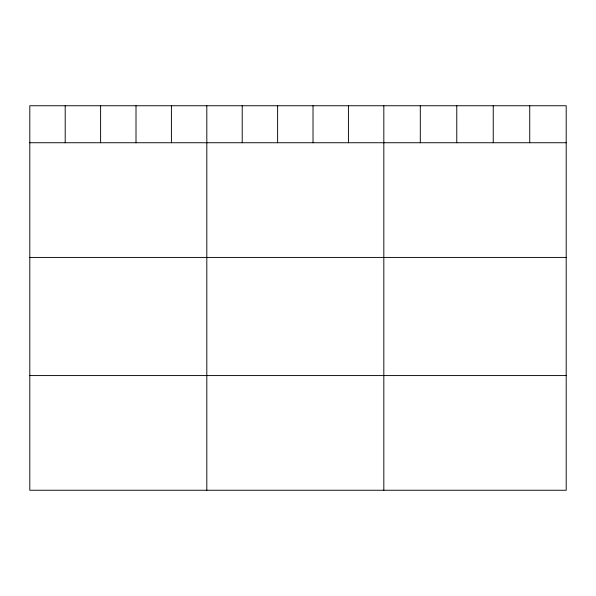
<?xml version="1.0" encoding="UTF-8"?>
<svg xmlns="http://www.w3.org/2000/svg" width="596" height="596" viewBox="0 0 596 596"><rect width="100%" height="100%" fill="white"/><g stroke="black" fill="none" stroke-linecap="round" stroke-linejoin="round"><path stroke-width="0.89" d="M566.2 142.742L566.2 490.255L29.8 490.255L29.8 105.745L566.2 105.745L566.2 142.742L29.8 142.742M29.8 257.42L566.2 257.42M29.8 375.577L566.2 375.577M529.725 105.745L529.725 142.742M493.25 105.745L493.25 142.742M456.774 105.745L456.774 142.742M420.299 105.745L420.299 142.742M383.824 105.745L383.824 490.255M348.422 105.745L348.422 142.742M313.019 105.745L313.019 142.742M277.617 105.745L277.617 142.742M242.214 105.745L242.214 142.742M206.812 105.745L206.812 490.255M171.41 105.745L171.41 142.742M136.007 105.745L136.007 142.742M100.605 105.745L100.605 142.742M65.202 105.745L65.202 142.742"/></g></svg>
